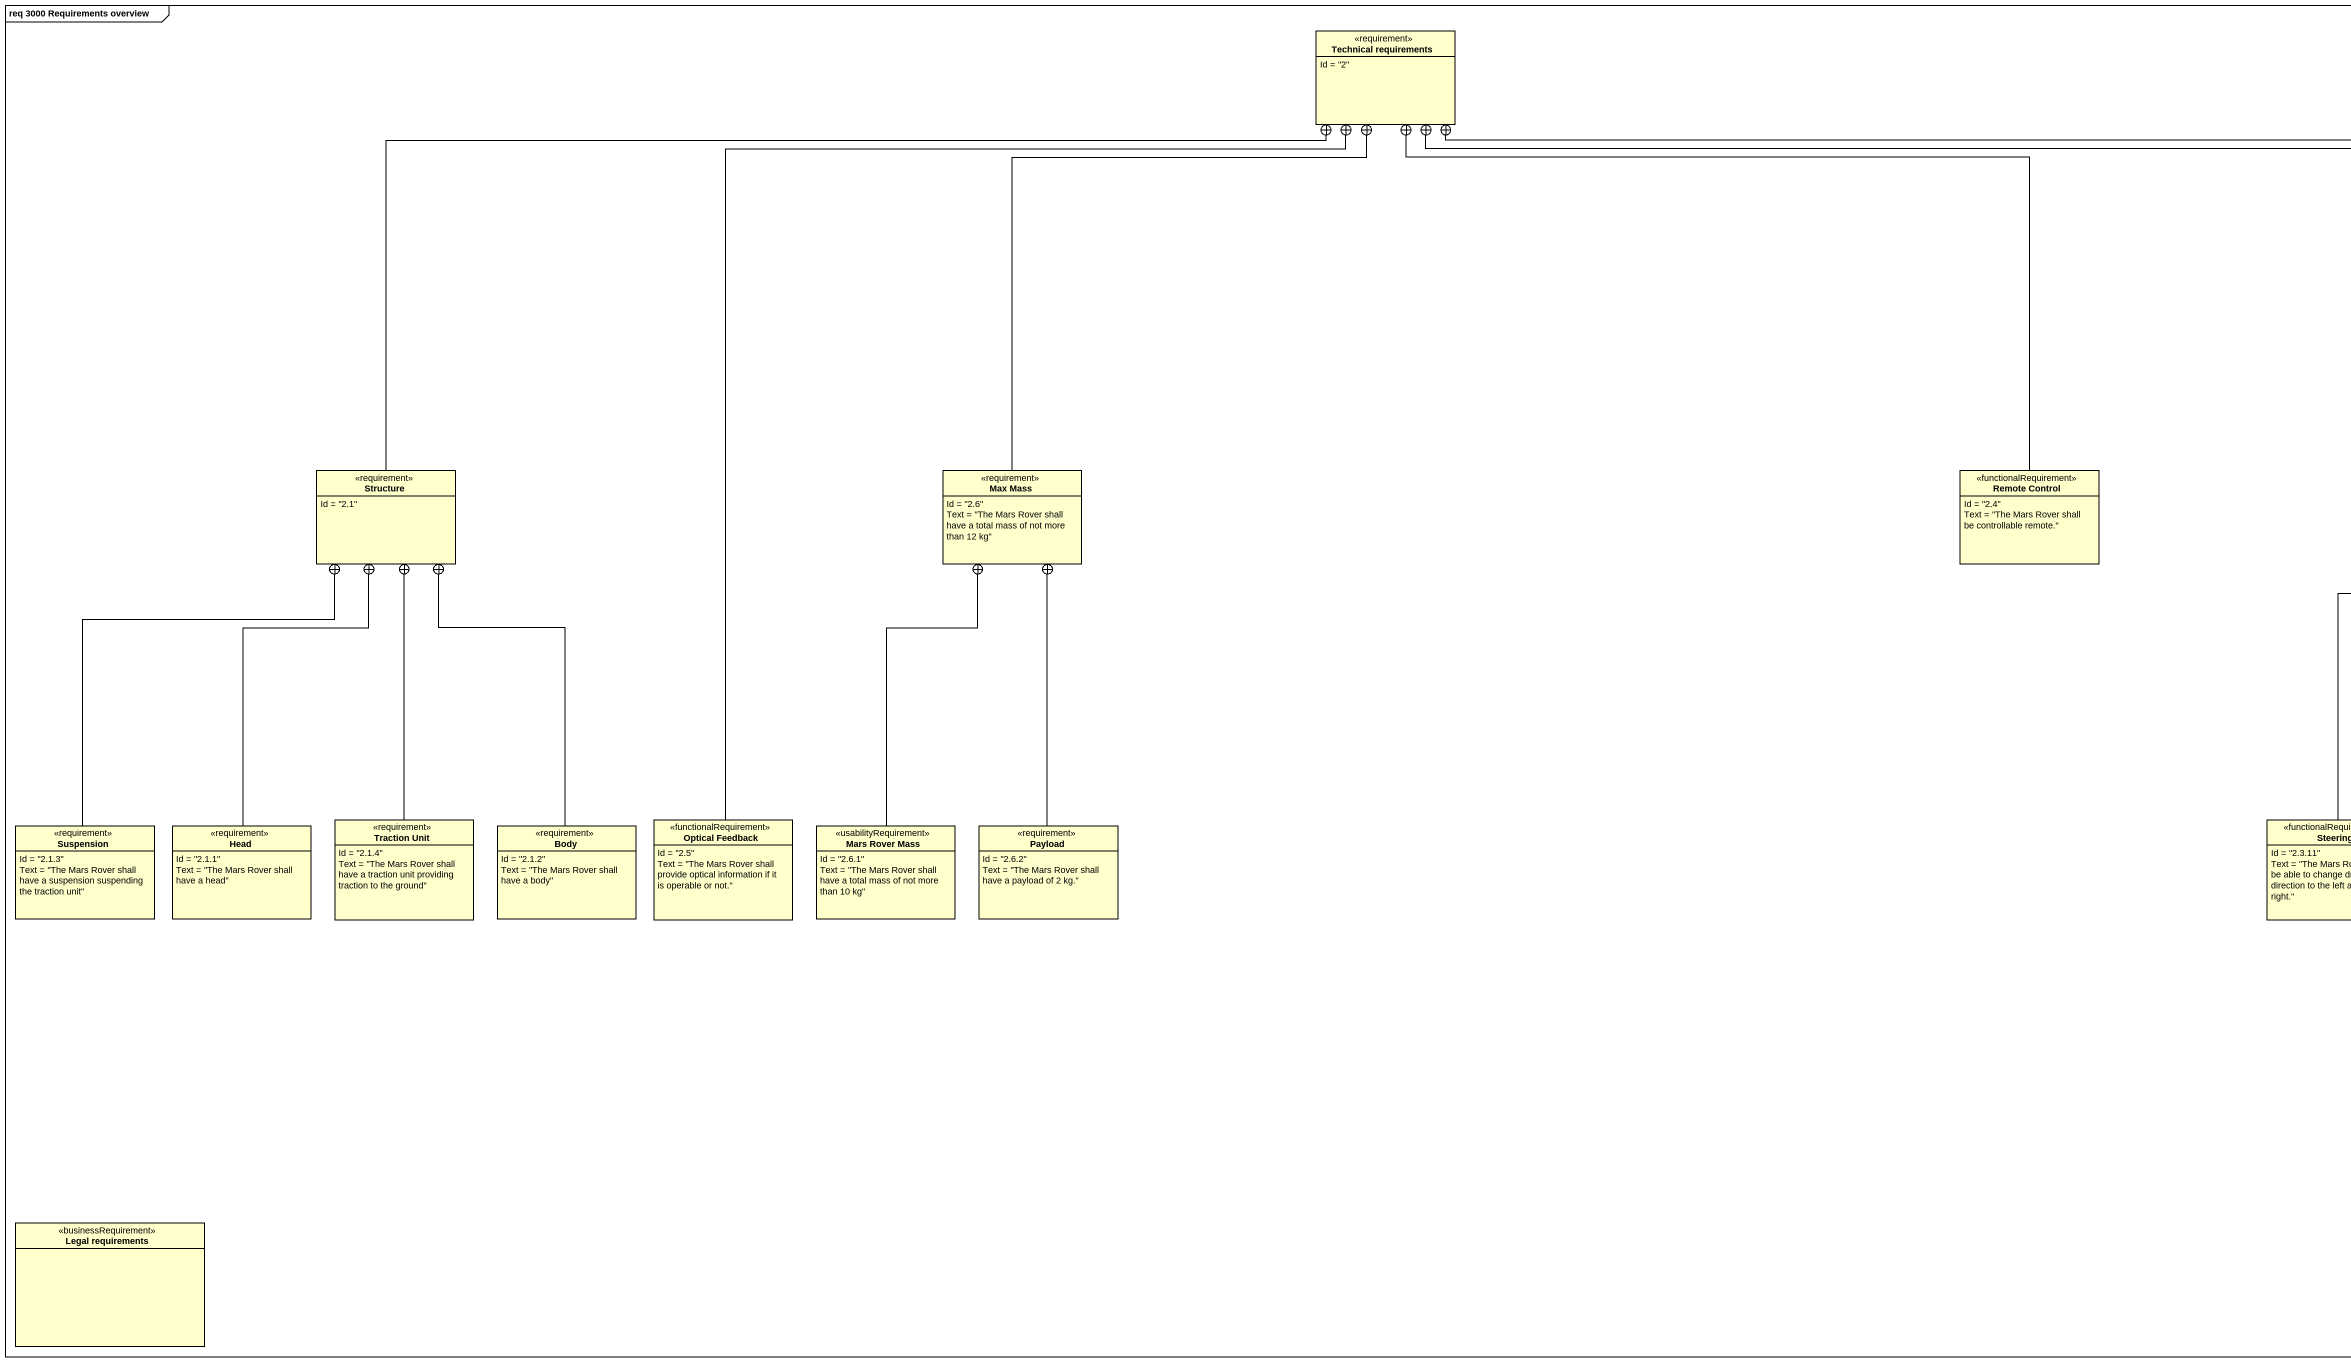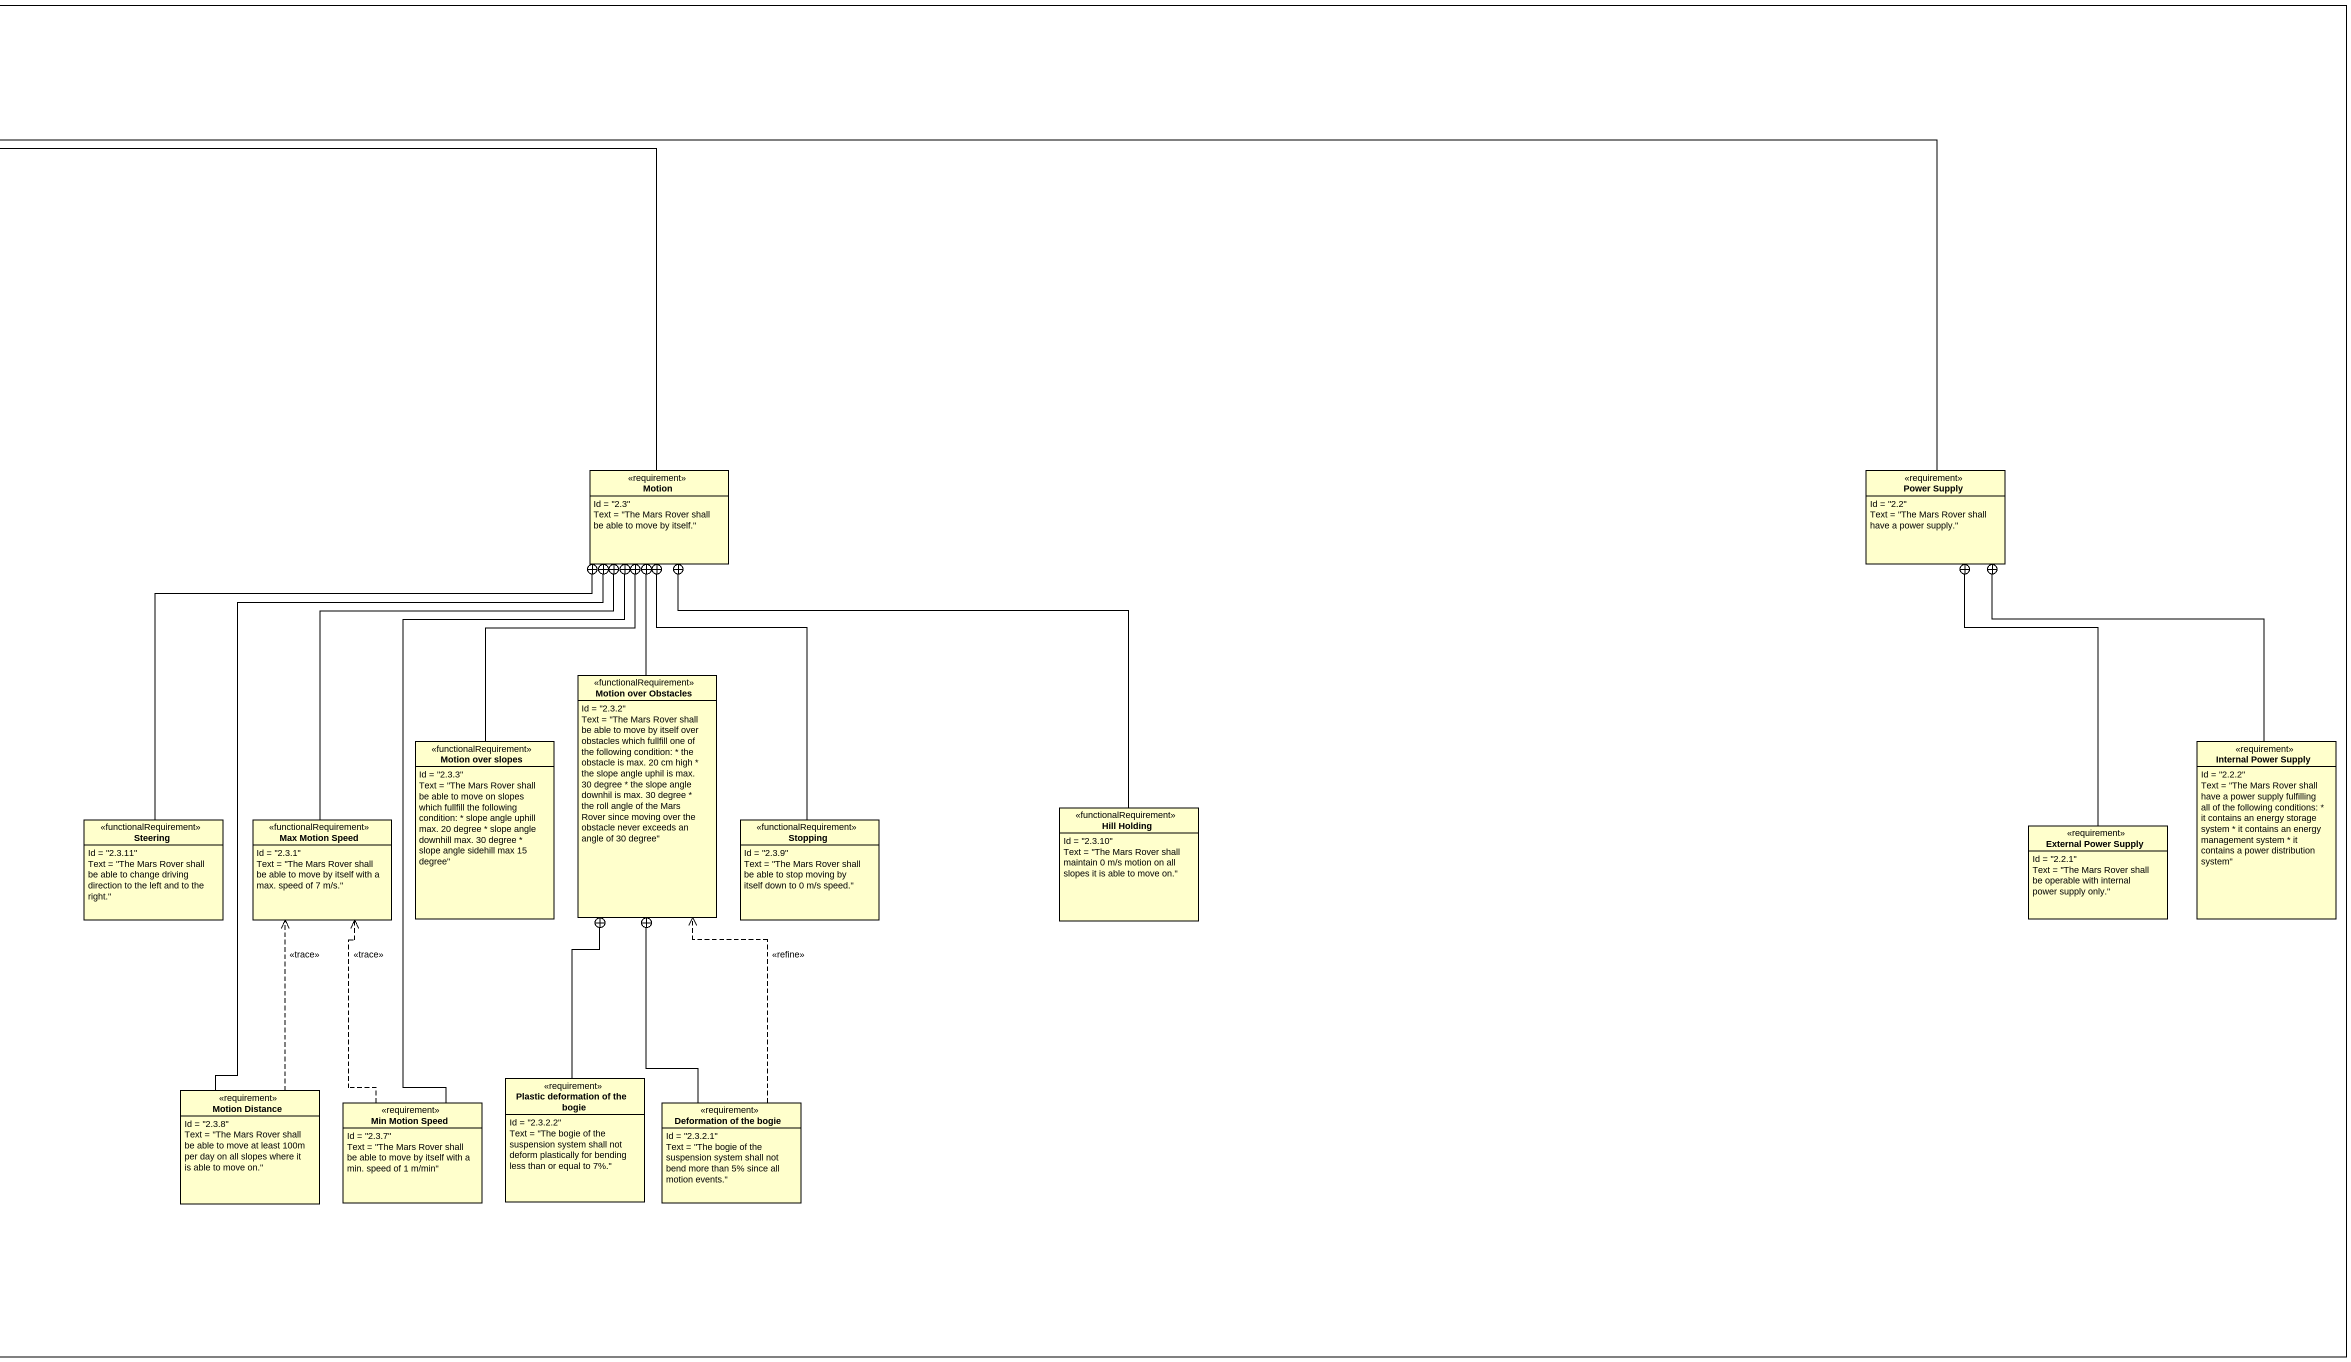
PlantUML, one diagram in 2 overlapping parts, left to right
@startuml
mainframe req 3000 Requirements overview
hide circle
hide empty members
class "Technical requirements" as Technical_requirements <<requirement>> {
  Id = "2"
}
class Structure <<requirement>> {
  Id = "2.1"
}
class "Max Mass" as Max_Mass <<requirement>> {
  Id = "2.6"
  Text = "The Mars Rover shall have a total mass of not more than 12 kg"
}
class "Remote Control" as Remote_Control <<functionalRequirement>> {
  Id = "2.4"
  Text = "The Mars Rover shall be controllable remote."
}
class Motion <<requirement>> {
  Id = "2.3"
  Text = "The Mars Rover shall be able to move by itself."
}
class "Power Supply" as Power_Supply <<requirement>> {
  Id = "2.2"
  Text = "The Mars Rover shall have a power supply."
}
class "Motion over Obstacles" as Motion_over_Obstacles <<functionalRequirement>> {
  Id = "2.3.2"
  Text = "The Mars Rover shall be able to move by itself over obstacles which fullfill one of the following condition: * the obstacle is max. 20 cm high * the slope angle uphil is max. 30 degree * the slope angle downhil is max. 30 degree * the roll angle of the Mars Rover since moving over the obstacle never exceeds an angle of 30 degree"
}
class "Motion over slopes" as Motion_over_slopes <<functionalRequirement>> {
  Id = "2.3.3"
  Text = "The Mars Rover shall be able to move on slopes which fullfill the following condition: * slope angle uphill max. 20 degree * slope angle downhill max. 30 degree * slope angle sidehill max 15 degree"
}
class "Internal Power Supply" as Internal_Power_Supply <<requirement>> {
  Id = "2.2.2"
  Text = "The Mars Rover shall have a power supply fulfilling all of the following conditions: * it contains an energy storage system * it contains an energy management system * it contains a power distribution system"
}
class "Traction Unit" as Traction_Unit <<requirement>> {
  Id = "2.1.4"
  Text = "The Mars Rover shall have a traction unit providing traction to the ground"
}
class "Optical Feedback" as Optical_Feedback <<functionalRequirement>> {
  Id = "2.5"
  Text = "The Mars Rover shall provide optical information if it is operable or not."
}
class Steering <<functionalRequirement>> {
  Id = "2.3.11"
  Text = "The Mars Rover shall be able to change driving direction to the left and to the right."
}
class "Max Motion Speed" as Max_Motion_Speed <<functionalRequirement>> {
  Id = "2.3.1"
  Text = "The Mars Rover shall be able to move by itself with a max. speed of 7 m/s."
}
class Stopping <<functionalRequirement>> {
  Id = "2.3.9"
  Text = "The Mars Rover shall be able to stop moving by itself down to 0 m/s speed."
}
class "Hill Holding" as Hill_Holding <<functionalRequirement>> {
  Id = "2.3.10"
  Text = "The Mars Rover shall maintain 0 m/s motion on all slopes it is able to move on."
}
class Suspension <<requirement>> {
  Id = "2.1.3"
  Text = "The Mars Rover shall have a suspension suspending the traction unit"
}
class Head <<requirement>> {
  Id = "2.1.1"
  Text = "The Mars Rover shall have a head"
}
class Body <<requirement>> {
  Id = "2.1.2"
  Text = "The Mars Rover shall have a body"
}
class "Mars Rover Mass" as Mars_Rover_Mass <<usabilityRequirement>> {
  Id = "2.6.1"
  Text = "The Mars Rover shall have a total mass of not more than 10 kg"
}
class Payload <<requirement>> {
  Id = "2.6.2"
  Text = "The Mars Rover shall have a payload of 2 kg."
}
class "External Power Supply" as External_Power_Supply <<requirement>> {
  Id = "2.2.1"
  Text = "The Mars Rover shall be operable with internal power supply only."
}
class "Motion Distance" as Motion_Distance <<requirement>> {
  Id = "2.3.8"
  Text = "The Mars Rover shall be able to move at least 100m per day on all slopes where it is able to move on."
}
class "Plastic deformation of the bogie" as Plastic_deformation_of_the <<requirement>> {
  Id = "2.3.2.2"
  Text = "The bogie of the suspension system shall not deform plastically for bending less than or equal to 7%."
}
class "Min Motion Speed" as Min_Motion_Speed <<requirement>> {
  Id = "2.3.7"
  Text = "The Mars Rover shall be able to move by itself with a min. speed of 1 m/min"
}
class "Deformation of the bogie" as Deformation_of_the_bogie <<requirement>> {
  Id = "2.3.2.1"
  Text = "The bogie of the suspension system shall not bend more than 5% since all motion events."
}
class "Legal requirements" as Legal_requirements <<businessRequirement>>
Structure -right-+ Technical_requirements
Max_Mass -up-+ Technical_requirements
Remote_Control -up-+ Technical_requirements
Motion -left-+ Technical_requirements
Power_Supply -left-+ Technical_requirements
Motion_over_Obstacles -up-+ Motion
Motion_over_slopes -up-+ Motion
Internal_Power_Supply -up-+ Power_Supply
Traction_Unit -up-+ Structure
Optical_Feedback -up-+ Technical_requirements
Steering -up-+ Motion
Max_Motion_Speed -up-+ Motion
Stopping -up-+ Motion
Hill_Holding -up-+ Motion
Suspension -up-+ Structure
Head -up-+ Structure
Body -up-+ Structure
Mars_Rover_Mass -up-+ Max_Mass
Payload -up-+ Max_Mass
External_Power_Supply -up-+ Power_Supply
Motion_Distance -up-+ Motion
Motion_Distance .up.> Max_Motion_Speed : <<trace>>
Plastic_deformation_of_the -up-+ Motion_over_Obstacles
Min_Motion_Speed -up-+ Motion
Min_Motion_Speed .up.> Max_Motion_Speed : <<trace>>
Deformation_of_the_bogie .up.> Motion_over_Obstacles : <<refine>>
Deformation_of_the_bogie -up-+ Motion_over_Obstacles
@enduml
